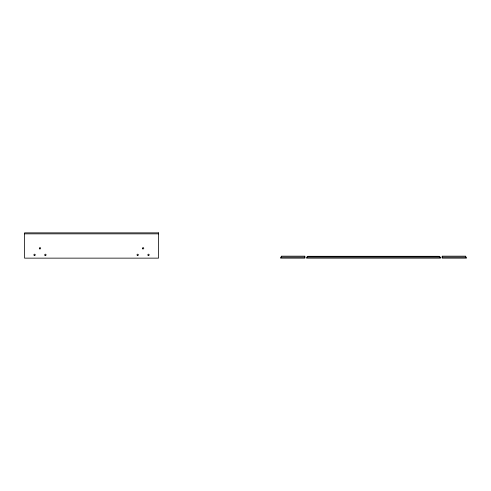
<?xml version="1.0" encoding="UTF-8"?>
<svg xmlns="http://www.w3.org/2000/svg" width="491" height="491" viewBox="0 0 491 491"><rect width="100%" height="100%" fill="white"/><g stroke="black" fill="none" stroke-linecap="round" stroke-linejoin="round"><path stroke-width="0.74" d="M24.55 233.845L158.532 233.845M304.88 257.155L280.582 257.155L280.582 258.143L304.88 258.143L304.88 256.173L281.404 256.173L281.404 257.155M442.152 257.155L466.45 257.155L466.45 258.143L442.152 258.143L442.152 256.173L465.628 256.173L465.628 257.155M439.525 257.155L439.525 256.339L307.507 256.339L307.507 257.155M438.537 256.339L308.495 256.339M158.532 232.857L24.55 232.857L24.55 258.143L158.532 258.143L158.532 232.857M440.507 257.155L306.525 257.155L306.525 258.143L440.507 258.143L440.507 257.155M39.654 248.857A0.657 0.657 0 0 0 40.643 248.293A0.657 0.657 0 0 0 39.654 247.722A0.657 0.657 0 0 0 39.654 248.857M45.074 255.43A0.657 0.657 0 0 0 46.062 254.86A0.657 0.657 0 0 0 45.074 254.289A0.657 0.657 0 0 0 45.074 255.43M34.235 255.43A0.657 0.657 0 0 0 35.223 254.86A0.657 0.657 0 0 0 34.235 254.289A0.657 0.657 0 0 0 34.235 255.43M142.771 248.857A0.657 0.657 0 0 0 143.753 248.293A0.657 0.657 0 0 0 142.771 247.722A0.657 0.657 0 0 0 142.771 248.857M148.19 255.43A0.657 0.657 0 0 0 149.172 254.86A0.657 0.657 0 0 0 148.19 254.289A0.657 0.657 0 0 0 148.19 255.43M137.351 255.43A0.657 0.657 0 0 0 138.339 254.86A0.657 0.657 0 0 0 137.351 254.289A0.657 0.657 0 0 0 137.351 255.43"/></g></svg>
